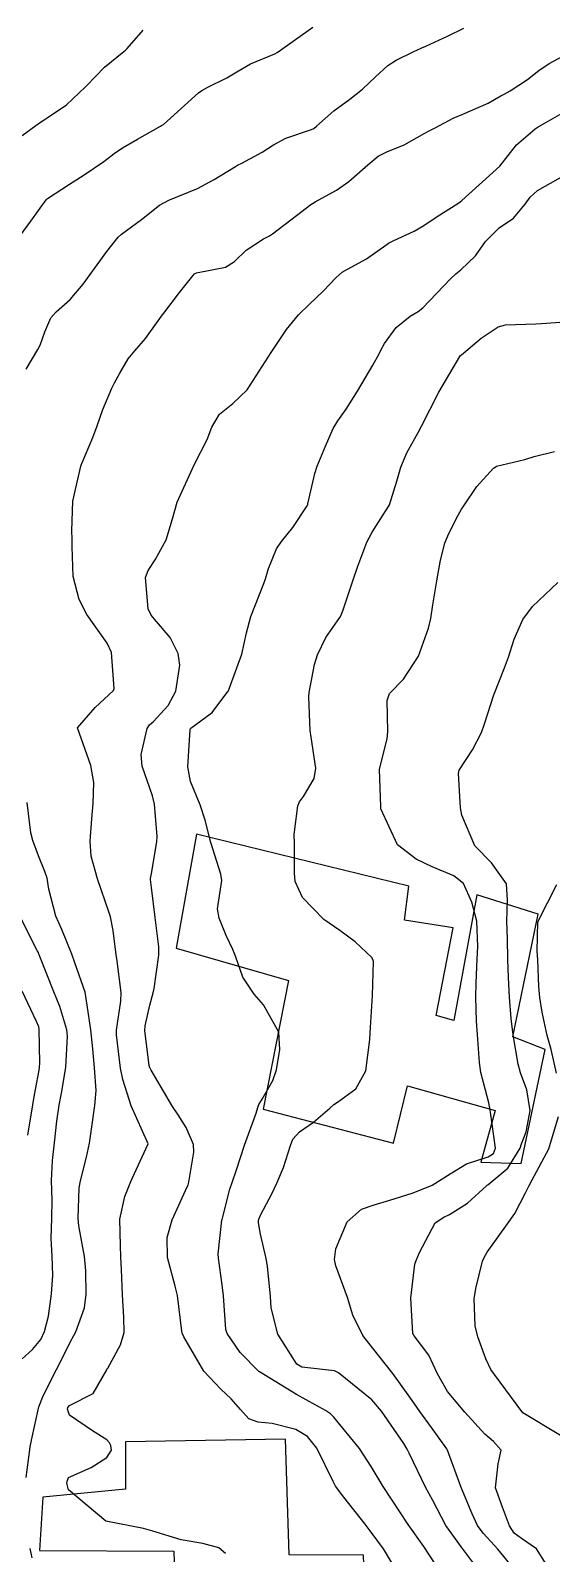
# Model space of a CAD drawing. Header units: metres. Extents: x 307586 to 320046, y 7427249 to 7434250.
# Drawn here: x 319199.6 to 319227.2, y 7429415.7 to 7429496.4 of the extents above; entities that cross this region are included whole.
import ezdxf

# ---------------------------------------------------------------- set-up
doc = ezdxf.new("R2010")
doc.units = ezdxf.units.M
doc.header["$MEASUREMENT"] = 0
for name, color, linetype in [('Curvas de Nivel 1m', 11, 'Continuous'), ('Curvas de Nivel 5m', 15, 'Continuous'), ('Edificações', 30, 'Continuous')]:
    doc.layers.add(name, color=color, linetype=linetype)

msp = doc.modelspace()

# ---------------------------------------------------------------- linework, layer by layer
at = {"layer": 'Curvas de Nivel 1m', "flags": 128}
for points, elevation in [([(319199.045, 7429485.514), (319199.635, 7429486.308), (319200.452, 7429487.429), (319200.484, 7429487.468), (319200.517, 7429487.499), (319201.678, 7429488.27), (319202.466, 7429488.754), (319203.498, 7429489.465), (319204.047, 7429489.889), (319204.484, 7429490.19), (319205.281, 7429490.652), (319206.502, 7429491.342), (319206.559, 7429491.372), (319206.653, 7429491.428), (319208.52, 7429493.095), (319208.692, 7429493.228), (319209.001, 7429493.395), (319210.02, 7429493.895), (319210.536, 7429494.219), (319211.27, 7429494.644), (319212.55, 7429495.162), (319212.679, 7429495.23), (319212.854, 7429495.355), (319214.565, 7429496.576)], 791), ([(319199.392, 7429478.46), (319200.013, 7429479.503), (319200.126, 7429479.733), (319200.367, 7429480.438), (319200.697, 7429481.176), (319200.983, 7429481.494), (319201.717, 7429482.16), (319202.398, 7429482.965), (319202.775, 7429483.474), (319203.658, 7429484.698), (319204.257, 7429485.453), (319204.435, 7429485.609), (319205.493, 7429486.389), (319206.45, 7429487.145), (319206.949, 7429487.423), (319208.459, 7429488.039), (319209.343, 7429488.513), (319210.471, 7429489.203), (319210.584, 7429489.266), (319210.815, 7429489.377), (319211.888, 7429489.96), (319212.488, 7429490.351), (319213.14, 7429490.704), (319214.5, 7429491.16), (319214.616, 7429491.214), (319214.754, 7429491.327), (319215.682, 7429492.147), (319216.517, 7429492.759), (319217.191, 7429493.3), (319217.879, 7429493.944), (319218.542, 7429494.544), (319218.983, 7429494.839), (319219.883, 7429495.267), (319220.341, 7429495.476), (319220.556, 7429495.576), (319221.704, 7429496.106), (319222.566, 7429496.533)], 792), ([(319209.94, 7429415.727), (319209.593, 7429416.034), (319208.733, 7429416.251), (319207.599, 7429416.457), (319206.102, 7429416.918), (319205.607, 7429417.056), (319203.613, 7429417.45), (319201.629, 7429419.107), (319201.551, 7429419.39), (319201.547, 7429419.471), (319201.558, 7429419.547), (319201.637, 7429419.751), (319202.822, 7429420.282), (319203.653, 7429420.811), (319203.899, 7429421.207), (319203.868, 7429421.447), (319203.806, 7429421.59), (319203.666, 7429421.759), (319202.898, 7429422.231), (319201.679, 7429423.065), (319201.581, 7429423.371), (319201.598, 7429423.471), (319201.684, 7429423.571), (319202.935, 7429424.213), (319203.651, 7429425.451), (319203.666, 7429425.488), (319203.704, 7429425.555), (319204.38, 7429426.784), (319204.574, 7429427.437), (319204.559, 7429428.256), (319204.495, 7429429.439), (319204.433, 7429430.78), (319204.407, 7429431.441), (319204.381, 7429432.036), (319204.345, 7429433.445), (319204.609, 7429434.648), (319204.936, 7429435.439), (319205.209, 7429436.06), (319205.853, 7429437.43), (319204.951, 7429439.439), (319204.497, 7429440.841), (319204.377, 7429441.445), (319204.163, 7429443.205), (319204.168, 7429443.448), (319204.401, 7429444.983), (319204.416, 7429445.445), (319204.179, 7429447.238), (319204.148, 7429447.448), (319203.986, 7429448.731), (319203.846, 7429449.451), (319203.775, 7429449.674), (319203.16, 7429451.459), (319202.834, 7429452.663), (319202.768, 7429453.463), (319202.869, 7429454.648), (319202.941, 7429455.461), (319202.965, 7429456.576), (319202.808, 7429457.463), (319202.113, 7429459.47), (319203.047, 7429460.543), (319204.014, 7429461.451), (319204.054, 7429461.541), (319203.908, 7429463.453), (319203.674, 7429463.949), (319202.605, 7429465.466), (319202.195, 7429466.254), (319201.876, 7429467.475), (319201.822, 7429469.069), (319201.826, 7429469.476), (319201.809, 7429469.907), (319201.851, 7429471.476), (319202.281, 7429473.327), (319202.325, 7429473.427), (319202.341, 7429473.469), (319202.912, 7429474.849), (319203.14, 7429475.462), (319203.453, 7429476.328), (319203.92, 7429477.454), (319204.058, 7429477.731), (319204.341, 7429478.258), (319204.788, 7429479.006), (319205.144, 7429479.442), (319205.711, 7429480.088), (319206.377, 7429481.027), (319206.546, 7429481.262), (319206.684, 7429481.425), (319207.509, 7429482.529), (319208.203, 7429483.403), (319208.299, 7429483.507), (319208.405, 7429483.563), (319209.934, 7429483.861), (319210.415, 7429484.163), (319211.034, 7429484.764), (319211.951, 7429485.365), (319212.27, 7429485.526), (319212.436, 7429485.631), (319213.702, 7429486.598), (319214.451, 7429487.18), (319214.542, 7429487.24), (319214.694, 7429487.328), (319215.825, 7429487.951), (319216.464, 7429488.398), (319217.474, 7429489.295), (319218.018, 7429489.749), (319218.483, 7429489.984), (319219.41, 7429490.35), (319220.498, 7429490.961), (319220.69, 7429491.068), (319221.04, 7429491.255), (319221.995, 7429491.758), (319222.51, 7429491.969), (319223.841, 7429492.545), (319224.52, 7429492.936), (319224.697, 7429493.032), (319225.009, 7429493.205), (319225.924, 7429493.804), (319226.539, 7429494.278), (319227.074, 7429494.653), (319228.036, 7429495.168)], 793), ([(319218.739, 7429415.269), (319218.305, 7429415.978), (319217.609, 7429416.925), (319217.344, 7429417.283), (319216.203, 7429418.718), (319215.766, 7429419.299), (319215.636, 7429419.535), (319214.783, 7429421.313), (319214.279, 7429421.931), (319213.673, 7429422.3), (319212.407, 7429422.611), (319211.676, 7429422.68), (319211.18, 7429422.86), (319210.744, 7429423.364), (319210.248, 7429423.929), (319209.693, 7429424.429), (319208.795, 7429425.389), (319207.73, 7429427.206), (319207.651, 7429427.401), (319207.622, 7429427.514), (319207.398, 7429429.404), (319207.273, 7429429.893), (319206.87, 7429431.409), (319206.86, 7429432.475), (319207.115, 7429433.41), (319207.819, 7429434.963), (319207.961, 7429435.259), (319207.999, 7429435.398), (319208.265, 7429436.98), (319208.239, 7429437.396), (319207.862, 7429438.29), (319207.431, 7429438.969), (319207.129, 7429439.411), (319205.997, 7429441.333), (319205.949, 7429441.429), (319205.936, 7429441.463), (319205.904, 7429441.587), (319205.673, 7429443.433), (319205.681, 7429443.677), (319205.936, 7429444.776), (319206.119, 7429445.427), (319206.169, 7429445.649), (319206.42, 7429447.423), (319206.42, 7429447.866), (319206.211, 7429449.427), (319206.017, 7429451.015), (319205.969, 7429451.431), (319205.974, 7429451.48), (319206.026, 7429451.753), (319206.314, 7429453.426), (319206.325, 7429453.706), (319206.181, 7429455.428), (319206.069, 7429455.863), (319205.532, 7429457.436), (319205.477, 7429458.058), (319205.791, 7429459.433), (319205.925, 7429459.623), (319206.118, 7429459.789), (319206.901, 7429460.649), (319207.312, 7429461.412), (319207.532, 7429462.785), (319207.431, 7429463.411), (319207.015, 7429464.257), (319206.181, 7429465.218), (319206.013, 7429465.432), (319205.851, 7429465.77), (319205.699, 7429467.435), (319205.847, 7429467.804), (319206.222, 7429468.357), (319206.795, 7429469.422), (319207.131, 7429470.536), (319207.378, 7429471.413), (319208.283, 7429473.4), (319208.967, 7429474.729), (319209.225, 7429475.391), (319209.631, 7429476.075), (319210.326, 7429476.653), (319211.085, 7429477.369), (319212.353, 7429479.35), (319213.163, 7429480.556), (319213.8, 7429481.339), (319214.389, 7429481.899), (319215.119, 7429482.599), (319215.806, 7429483.316), (319216.124, 7429483.596), (319216.41, 7429483.762), (319217.409, 7429484.304), (319218.429, 7429485.027), (319218.579, 7429485.13), (319218.858, 7429485.276), (319219.923, 7429485.78), (319220.441, 7429486.07), (319221.156, 7429486.542), (319222.247, 7429487.242), (319222.371, 7429487.324), (319222.454, 7429487.391), (319224.473, 7429489.21), (319225.353, 7429490.339), (319226.339, 7429491.192), (319226.437, 7429491.257), (319226.504, 7429491.295), (319226.774, 7429491.455), (319228.516, 7429492.443)], 794), ([(319223.08, 7429415.215), (319222.436, 7429416.057), (319221.613, 7429417.205), (319220.923, 7429418.538), (319220.54, 7429419.246), (319219.66, 7429421.053), (319219.555, 7429421.261), (319219.376, 7429421.552), (319218.203, 7429423.275), (319217.692, 7429423.865), (319215.923, 7429425.298), (319215.714, 7429425.399), (319213.985, 7429425.596), (319213.717, 7429425.756), (319212.715, 7429427.34), (319212.356, 7429428.735), (319212.326, 7429429.344), (319212.165, 7429430.958), (319212.086, 7429431.347), (319211.796, 7429432.642), (319211.688, 7429433.238), (319211.694, 7429433.352), (319211.712, 7429433.444), (319211.808, 7429433.69), (319212.387, 7429434.782), (319212.658, 7429435.342), (319213.01, 7429436.169), (319213.378, 7429437.335), (319213.515, 7429437.675), (319213.86, 7429438.069), (319214.605, 7429438.583), (319215.471, 7429439.314), (319215.682, 7429439.505), (319215.878, 7429439.633), (319216.839, 7429440.346), (319217.374, 7429441.288), (319217.589, 7429442.955), (319217.6, 7429443.285), (319217.615, 7429443.597), (319217.717, 7429445.284), (319217.774, 7429447.086), (319217.705, 7429447.284), (319216.807, 7429448.123), (319215.987, 7429448.723), (319215.147, 7429449.318), (319214.01, 7429450.479), (319213.635, 7429451.334), (319213.603, 7429451.758), (319213.592, 7429453.335), (319213.575, 7429453.809), (319213.773, 7429455.333), (319213.865, 7429455.542), (319214.078, 7429455.823), (319214.636, 7429456.776), (319214.72, 7429457.324), (319214.473, 7429458.963), (319214.427, 7429459.327), (319214.362, 7429461.105), (319214.376, 7429461.328), (319214.654, 7429462.828), (319214.807, 7429463.324), (319215.246, 7429464.25), (319215.995, 7429465.312), (319216.07, 7429465.435), (319216.198, 7429465.77), (319216.695, 7429467.303), (319216.951, 7429468.029), (319217.426, 7429469.292), (319217.7, 7429469.829), (319218.254, 7429470.703), (319218.489, 7429471.048), (319218.618, 7429471.276), (319219.02, 7429472.528), (319219.225, 7429473.271), (319219.536, 7429474.025), (319220.227, 7429475.261), (319220.256, 7429475.318), (319220.315, 7429475.445), (319221.243, 7429477.246), (319222.352, 7429479.141), (319222.392, 7429479.19), (319222.434, 7429479.229), (319223.481, 7429480.104), (319224.375, 7429480.698), (319224.776, 7429480.807), (319226.378, 7429480.863), (319226.682, 7429480.882), (319228.38, 7429480.998)], 796), ([(319224.995, 7429415.189), (319224.364, 7429415.962), (319223.609, 7429416.792), (319223.419, 7429417.02), (319223.293, 7429417.213), (319223.011, 7429417.824), (319222.413, 7429419.222), (319221.696, 7429421.196), (319221.682, 7429421.23), (319221.663, 7429421.266), (319220.844, 7429422.412), (319220.236, 7429423.252), (319219.694, 7429424.01), (319218.793, 7429425.269), (319217.726, 7429426.615), (319217.21, 7429427.285), (319216.678, 7429428.356), (319216.393, 7429429.294), (319215.778, 7429430.972), (319215.715, 7429431.301), (319215.789, 7429431.866), (319216.378, 7429433.301), (319217.142, 7429433.961), (319217.817, 7429434.207), (319218.642, 7429434.451), (319219.826, 7429434.822), (319220.149, 7429434.935), (319220.88, 7429435.244), (319221.839, 7429435.833), (319222.704, 7429436.362), (319223.848, 7429436.739), (319224.14, 7429436.917), (319224.239, 7429437.206), (319223.973, 7429439.108), (319223.953, 7429439.209), (319223.879, 7429439.593), (319223.461, 7429441.214), (319223.384, 7429441.74), (319223.28, 7429443.216), (319223.231, 7429443.919), (319223.2, 7429445.218), (319223.222, 7429445.956), (319223.264, 7429447.217), (319223.31, 7429447.886), (319223.242, 7429449.218), (319222.992, 7429450.236), (319222.535, 7429451.225), (319222.027, 7429451.617), (319220.888, 7429452.104), (319220.035, 7429452.504), (319219.043, 7429453.27), (319218.174, 7429455.176), (319218.159, 7429455.279), (319218.093, 7429457.28), (319218.503, 7429458.882), (319218.541, 7429459.276), (319218.494, 7429460.92), (319218.626, 7429461.275), (319219.37, 7429462.048), (319220.163, 7429463.26), (319220.685, 7429464.753), (319220.818, 7429465.251), (319220.928, 7429465.977), (319221.128, 7429467.246), (319221.319, 7429468.339), (319221.547, 7429469.24), (319221.752, 7429469.726), (319222.255, 7429470.731), (319222.44, 7429471.049), (319222.558, 7429471.227), (319223.246, 7429472.248), (319224.139, 7429473.211), (319224.215, 7429473.279), (319224.285, 7429473.324), (319225.799, 7429473.686), (319226.293, 7429473.831), (319227.366, 7429474.105)], 797), ([(319226.919, 7429415.167), (319226.407, 7429415.978), (319225.606, 7429416.516), (319225.224, 7429416.801), (319224.982, 7429417.189), (319224.61, 7429418.182), (319224.242, 7429419.201), (319224.377, 7429420.474), (319224.539, 7429421.197), (319224.129, 7429421.664), (319223.671, 7429422.054), (319222.61, 7429423.221), (319221.699, 7429424.314), (319221.166, 7429425.238), (319220.707, 7429426.229), (319219.93, 7429427.257), (319219.867, 7429427.39), (319219.753, 7429429.26), (319219.974, 7429431.063), (319220.029, 7429431.256), (319220.206, 7429431.673), (319221.042, 7429433.241), (319221.497, 7429433.545), (319221.81, 7429433.686), (319222.76, 7429434.279), (319223.76, 7429435.211), (319223.802, 7429435.242), (319223.833, 7429435.264), (319224.897, 7429436.144), (319225.538, 7429437.193), (319225.62, 7429437.427), (319225.862, 7429438.067), (319226.081, 7429439.187), (319225.889, 7429440.282), (319225.563, 7429441.193), (319225.445, 7429441.657), (319225.176, 7429443.197), (319225.075, 7429444.06), (319224.982, 7429445.2), (319224.921, 7429446.242), (319224.895, 7429447.201), (319224.874, 7429448.312), (319224.833, 7429449.202), (319224.87, 7429450.341), (319224.815, 7429451.202), (319224.034, 7429452.313), (319223.152, 7429453.219), (319222.447, 7429454.846), (319222.386, 7429455.227), (319222.274, 7429457.045), (319222.32, 7429457.228), (319223.019, 7429458.306), (319223.488, 7429459.216), (319223.651, 7429459.684), (319224.143, 7429461.21), (319224.723, 7429462.638), (319224.927, 7429463.202), (319225.221, 7429464.156), (319225.684, 7429465.195), (319226.2, 7429465.895), (319227.54, 7429467.17)], 798), ([(319199.392, 7429419.747), (319199.622, 7429421.5), (319199.628, 7429421.536), (319199.665, 7429421.74), (319200.065, 7429423.494), (319200.28, 7429424.082), (319200.988, 7429425.481), (319201.239, 7429425.948), (319201.725, 7429426.932), (319201.913, 7429427.285), (319202.015, 7429427.467), (319202.473, 7429428.735), (319202.561, 7429429.462), (319202.54, 7429430.694), (319202.47, 7429431.463), (319202.179, 7429433.087), (319202.138, 7429433.467), (319202.193, 7429435.092), (319202.257, 7429435.466), (319202.586, 7429436.718), (319202.742, 7429437.461), (319202.875, 7429438.448), (319203.031, 7429439.458), (319203.091, 7429440.252), (319202.999, 7429441.459), (319202.919, 7429442.454), (319202.812, 7429443.461), (319202.623, 7429444.776), (319202.503, 7429445.464), (319201.966, 7429447.016), (319201.799, 7429447.473), (319201.281, 7429448.776), (319200.959, 7429449.486), (319200.594, 7429450.912), (319200.49, 7429451.493), (319200.378, 7429451.847), (319200.035, 7429452.693), (319199.743, 7429453.503), (319199.641, 7429453.91), (319199.443, 7429455.506)], 792), ([(319227.461, 7429441.167), (319227.179, 7429442.434), (319226.976, 7429443.174), (319226.708, 7429444.412), (319226.59, 7429445.18), (319226.537, 7429445.759), (319226.472, 7429447.183), (319226.437, 7429447.643), (319226.481, 7429449.183), (319226.996, 7429450.188), (319227.494, 7429451.168)], 799), ([(319199.175, 7429426.042), (319199.719, 7429426.54), (319200.155, 7429427.065), (319200.356, 7429427.491), (319200.562, 7429428.308), (319200.729, 7429429.485), (319200.802, 7429430.45), (319200.772, 7429431.485), (319200.719, 7429432.413), (319200.754, 7429433.486), (319200.771, 7429434.444), (319200.735, 7429435.486), (319200.78, 7429436.545), (319200.888, 7429437.484), (319201.019, 7429438.637), (319201.137, 7429439.481), (319201.257, 7429440.105), (319201.48, 7429441.476), (319201.571, 7429443.127), (319201.532, 7429443.476), (319201.162, 7429444.708), (319200.854, 7429445.486), (319200.116, 7429447.352), (319200.063, 7429447.499), (319200.033, 7429447.559), (319199.974, 7429447.651), (319199.059, 7429449.509)], 791), ([(319227.671, 7429421.974), (319225.683, 7429423.18), (319224.189, 7429425.203), (319223.992, 7429425.483), (319223.721, 7429426.043), (319223.304, 7429427.214), (319223.158, 7429427.796), (319223.108, 7429429.216), (319223.203, 7429429.774), (319223.553, 7429431.212), (319223.617, 7429431.38), (319223.788, 7429431.685), (319224.865, 7429433.194), (319225.261, 7429433.738), (319225.828, 7429434.834), (319225.945, 7429435.074), (319225.995, 7429435.188), (319226.178, 7429435.527), (319227.056, 7429437.172), (319227.574, 7429438.869)], 799), ([(319199.697, 7429415.498), (319199.59, 7429415.994)], 792)]:
    msp.add_lwpolyline(points, dxfattribs=dict(at, elevation=elevation))
at = {"layer": 'Curvas de Nivel 5m', "flags": 128}
for points, elevation in [([(319199.169, 7429490.837), (319200.091, 7429491.504), (319200.339, 7429491.668), (319200.506, 7429491.774), (319201.529, 7429492.473), (319202.522, 7429493.413), (319202.584, 7429493.479), (319203.543, 7429494.46), (319204.55, 7429495.285), (319204.642, 7429495.358), (319204.729, 7429495.448), (319205.583, 7429496.42)], 790), ([(319221, 7429415.239), (319220.45, 7429416.096), (319219.613, 7429417.26), (319218.287, 7429419.273), (319217.649, 7429420.339), (319217.029, 7429421.286), (319215.679, 7429422.952), (319215.504, 7429423.126), (319215.228, 7429423.307), (319213.695, 7429424.144), (319211.747, 7429425.35), (319211.713, 7429425.372), (319210.726, 7429426.373), (319210.023, 7429427.376), (319209.954, 7429427.596), (319209.828, 7429429.379), (319209.762, 7429429.952), (319209.563, 7429431.382), (319209.561, 7429431.607), (319209.754, 7429433.38), (319209.766, 7429433.418), (319209.806, 7429433.568), (319210.177, 7429435.025), (319210.29, 7429435.373), (319210.526, 7429436.055), (319210.945, 7429437.364), (319211.568, 7429439.053), (319211.652, 7429439.353), (319211.707, 7429439.521), (319211.88, 7429439.794), (319212.454, 7429440.785), (319212.645, 7429441.343), (319212.823, 7429442.432), (319212.757, 7429443.342), (319211.945, 7429444.792), (319211.453, 7429445.357), (319210.857, 7429446.261), (319210.47, 7429447.373), (319210.332, 7429447.73), (319209.984, 7429448.463), (319209.603, 7429449.384), (319209.509, 7429449.876), (319209.743, 7429451.383), (319209.702, 7429451.707), (319209.159, 7429453.389), (319208.87, 7429454.576), (319208.602, 7429455.395), (319208.081, 7429456.629), (319207.942, 7429457.402), (319208.063, 7429459.351), (319208.077, 7429459.401), (319208.09, 7429459.424), (319208.114, 7429459.447), (319209.231, 7429460.284), (319210.073, 7429461.381), (319210.097, 7429461.427), (319210.144, 7429461.533), (319210.804, 7429463.37), (319211.045, 7429464.502), (319211.277, 7429465.364), (319211.965, 7429467.108), (319212.051, 7429467.352), (319212.219, 7429467.91), (319212.634, 7429468.941), (319212.9, 7429469.343), (319213.509, 7429470.072), (319214.261, 7429471.225), (319214.295, 7429471.298), (319214.306, 7429471.33), (319214.67, 7429472.935), (319214.795, 7429473.325), (319215.233, 7429474.386), (319215.645, 7429475.317), (319215.898, 7429475.734), (319216.323, 7429476.343), (319216.922, 7429477.301), (319217.74, 7429478.682), (319218.075, 7429479.284), (319218.172, 7429479.466), (319218.361, 7429479.817), (319218.97, 7429480.678), (319219.721, 7429481.267), (319220.136, 7429481.512), (319220.388, 7429481.719), (319221.861, 7429483.245), (319222.143, 7429483.506), (319222.41, 7429483.717), (319223.179, 7429484.471), (319223.711, 7429485.221), (319224.44, 7429485.942), (319225.187, 7429486.461), (319225.803, 7429487.196), (319226.079, 7429487.571), (319226.46, 7429487.927), (319228.247, 7429488.94)], 795), ([(319199.48, 7429437.881), (319199.732, 7429439.501), (319199.753, 7429439.623), (319199.885, 7429440.308), (319200.07, 7429441.328), (319200.097, 7429441.497), (319200.105, 7429441.697), (319200.083, 7429443.498), (319200.053, 7429443.627), (319199.927, 7429443.916), (319199.175, 7429445.508)], 790)]:
    msp.add_lwpolyline(points, dxfattribs=dict(at, elevation=elevation))
at = {"layer": 'Edificações'}
for points in [[(319225.603, 7429436.382), (319226.866, 7429442.421), (319225.152, 7429443.097), (319226.505, 7429449.587), (319223.257, 7429450.624), (319222.039, 7429443.954), (319221.091, 7429444.224), (319221.993, 7429448.866), (319219.422, 7429449.272), (319219.647, 7429451.074), (319208.405, 7429453.83), (319207.323, 7429447.791), (319213.278, 7429446.078), (319211.928, 7429439.27), (319218.841, 7429437.473), (319219.578, 7429440.503), (319224.227, 7429439.2), (319223.462, 7429436.453), (319225.603, 7429436.382)], [(319212.03, 7429392.915), (319233.637, 7429393.13), (319234.625, 7429408.062), (319217.529, 7429407.907), (319217.257, 7429415.634), (319213.317, 7429415.661), (319213.121, 7429421.787), (319204.647, 7429421.652), (319204.647, 7429419.145), (319200.274, 7429418.713), (319200.085, 7429415.883), (319207.211, 7429415.856), (319207.34, 7429411.244), (319205.054, 7429411.201), (319205.183, 7429408.27), (319208.078, 7429407.782), (319208.035, 7429402.783), (319220.296, 7429402.762), (319220.245, 7429401.299), (319215.715, 7429401.111), (319215.638, 7429397.731), (319211.608, 7429397.595), (319212.03, 7429392.915)]]:
    msp.add_lwpolyline(points, dxfattribs=at)

doc.saveas('drawing.dxf')
